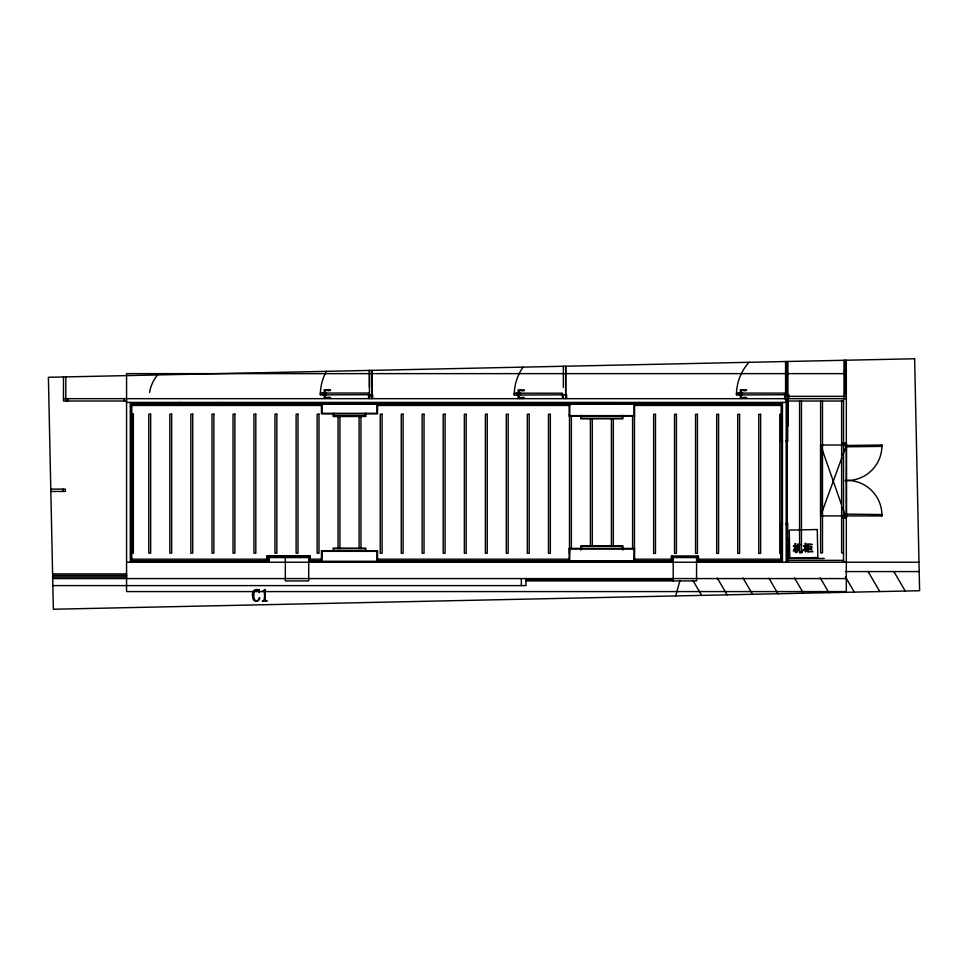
<?xml version="1.0" encoding="UTF-8"?>
<svg xmlns="http://www.w3.org/2000/svg" width="968" height="968" viewBox="0 0 968 968"><rect width="100%" height="100%" fill="white"/><g stroke="black" fill="none" stroke-linecap="round" stroke-linejoin="round"><path stroke-width="1.45" d="M321.461 561.029L321.473 550.744L377.544 550.78L377.544 561.065M322.017 561.029L322.029 551.312L376.988 551.337L376.976 561.065M333.149 551.058L333.149 548.13L365.868 548.154L365.868 551.094M333.706 551.457L333.718 548.687L365.299 548.711L365.299 551.494M369.437 398.622L369.437 396.287L371.772 396.287M369.437 387.26L369.437 370.417L369.437 397.461L368.505 397.461L368.505 393.032L320.372 393.032L320.372 394.884L372.704 394.654L372.704 397.461L371.772 397.461L371.772 370.369L371.821 398.671M563.352 387.43L563.364 366.267M565.687 398.671L565.699 366.219L565.687 397.63L566.631 397.63L566.631 394.823L514.286 395.065L514.286 393.202L562.42 393.202L562.42 397.63L563.352 397.63L563.352 396.456M569.704 561.029L569.716 548.977L634.016 549.001L634.004 561.065M580.836 549.993L580.836 545.783L622.896 545.819L622.896 550.03M581.393 549.364L581.393 546.351L622.339 546.375L622.327 549.388M782.446 402.41L782.446 562.239M786.185 400.147L786.185 562.239M787.904 396.348L787.904 426.21M820.634 445.014L820.61 515.908L881.921 515.92L881.921 514.565L846.492 514.129L846.492 515.92L846.492 445.014L822.074 445.014M844.35 515.896L842.898 515.412L842.898 517.856L846.468 517.856L846.468 515.896M802.061 550.49L802.278 550.175A5.747 5.747 0 0 0 802.351 551.107L802.327 552.147A2.142 2.142 0 0 1 801.794 552.22L800.96 552.244M675.737 595.937L679.935 580.485M797.136 548.82L796.833 547.852A6.812 6.812 0 0 0 795.938 547.489L795.575 546.267L797.257 546.23L795.575 546.025L795.805 543.774L794.922 543.435L795.018 546.037L793.337 546.073L794.982 546.279A14.508 14.508 0 0 1 793.324 550.986L793.361 551.082A8.809 8.809 0 0 0 795.055 548.082L795.067 548.469M822.171 511.661L841.833 457.779M842.874 454.948L846.492 445.014M253.568 591.17L254.039 590.613A3.63 3.63 0 0 1 256.254 589.524L256.738 589.5A3.4 3.4 0 0 1 257.669 589.645A1.379 1.379 0 0 0 259.303 589.657M811.632 549.413L808.147 549.207L808.195 551.603L812.152 550.998L812.926 551.748L807.312 551.748L807.433 544.004L812.333 544.5L808.05 544.597L808.086 546.484L811.898 546.557L811.62 549.122M800.064 544.452L797.62 544.101L797.656 549.534A5.469 5.469 0 0 1 796.047 552.68L796.676 552.365A4.949 4.949 0 0 0 798.128 549.933L798.237 544.73L800.112 544.681M801.71 551.748L801.093 551.748M788.012 558.5L824.24 558.463M843.987 371.301L846.322 371.301M846.322 373.636L126.566 373.636L126.566 591.581L846.322 591.581L846.322 360.229M520.227 392.923L516.948 393.202M520.227 395.343L516.948 395.065M785.568 396.348L846.322 396.348M785.568 397.521L784.637 397.521L784.637 393.093L736.491 393.093L736.491 394.944L788.835 394.714L788.835 397.521L787.904 397.521L787.904 361.475M63.477 398.671L846.322 398.683M126.566 401.006L63.477 401.006L63.477 376.951M786.185 401.018L843.515 401.018M126.566 402.41L786.185 402.41L786.185 398.683M697.855 556.068L697.855 561.295L781.515 561.295L781.515 403.341L131.225 403.341L131.225 561.295L267.507 561.295L267.507 555.789M131.225 403.571L377.544 403.583L377.544 413.856L321.473 413.893L321.461 403.608M377.726 403.571L569.789 403.571L569.716 415.659L634.016 415.635L634.004 403.583M634.814 403.571L781.515 403.571M131.225 403.898L780.946 403.898M131.225 405.447L321.775 405.447M377.726 405.447L569.789 405.447M634.814 405.447L781.515 405.447M782.446 440.73L781.515 440.73M786.185 440.73L787.686 440.73M782.446 441.287L780.946 441.287L781.515 403.341M786.185 441.287L787.686 441.287L787.686 400.183M881.921 445.014L842.898 445.534L842.898 443.078L846.468 443.078L846.492 446.805L881.921 446.369L881.921 445.014A34.824 34.824 0 0 1 845.149 480.467A34.824 34.824 0 0 1 881.921 515.92M50.784 489.106L65.388 489.106L65.388 491.441L50.844 491.441M782.446 523.349L780.946 523.349L780.946 561.295M786.185 523.349L787.686 523.349L787.686 562.239M780.946 523.906L782.446 523.906M786.185 523.906L787.686 523.906M782.446 524.85L781.89 523.906M786.185 524.85L786.742 523.906M843.515 552.885L841.64 552.885L841.64 401.018M266.95 556.358L310.232 556.358M671.369 556.624L698.424 556.624M308.695 557.556L268.85 557.556L268.85 562.239L268.85 557.29L308.731 557.29L308.695 580.921L285.33 580.921L285.33 557.556M131.225 559.189L265.583 559.189L265.583 561.065M321.182 559.189L310.607 559.189L310.607 561.065M377.121 559.189L569.124 559.189M634.125 559.189L671.925 559.189M697.855 559.189L781.515 559.189M787.904 560.363L843.515 560.363M131.781 560.738L266.95 560.738M309.663 560.738L322.32 560.738M376.709 560.738L570.128 560.738M635.093 560.738L671.369 560.738M697.855 560.738L780.946 560.738M126.566 562.239L918.995 562.239M845.487 571.58L919.189 571.58M52.599 573.915L126.687 573.915M52.635 575.476L126.723 575.476M52.671 577.037L126.748 577.037M52.695 578.586L846.322 578.586M525.999 579.529L672.639 579.529M525.999 580.921L696.573 580.921L696.573 557.556M52.853 585.604L525.999 585.604L525.999 578.586M265.014 589.439L265.28 599.591M262.945 600.656C259.799 601.285 269.903 601.225 266.551 600.656A1.27 1.27 0 0 1 265.099 599.615M784.165 398.671L787.904 398.683L785.568 398.671L785.568 361.524M846.322 562.251L843.515 562.239L843.515 398.683M256.169 600.571L256 600.535A2.178 2.178 0 0 1 254.717 599.797L254.342 599.18M259.412 597.788L259.811 597.982A4.767 4.767 0 0 1 258.589 600.305A2.977 2.977 0 0 1 256.472 601.213L256.012 601.164A3.63 3.63 0 0 1 253.628 599.966A3.751 3.751 0 0 1 253.241 599.41L252.406 595.38A7.405 7.405 0 0 1 253.495 591.133M796.894 548.904L796.7 548.65A4.477 4.477 0 0 0 795.599 547.561C796.289 551.494 794.885 554.93 795.079 549.207M806.743 548.88L806.61 548.65A4.162 4.162 0 0 0 805.775 547.331C806.465 551.191 805.073 554.64 805.255 549.013M893.887 571.58L905.237 591.037M868.115 571.58L879.779 591.581M845.342 576.71L854.333 592.126M820.198 577.787L828.886 592.67M794.534 577.944L803.44 593.215M768.858 578.102L777.982 593.759M742.964 577.884L752.535 594.291M717.288 578.041L727.089 594.836M692.87 580.352L701.643 595.38M822.122 449.261L841.446 504.558M842.438 507.389L845.415 515.896M807.167 548.299L805.751 546.085L807.397 546.049L805.751 545.843L806.017 543.677L805.086 543.217L805.182 545.855L803.5 545.891L805.158 546.097A12.245 12.245 0 0 1 803.525 550.502L803.609 550.623A8.772 8.772 0 0 0 805.231 547.985L805.243 548.336M259.206 589.5L259.412 592.573A4.913 4.913 0 0 0 258.371 590.613A2.432 2.432 0 0 0 256.605 589.984L256.435 589.984A2.13 2.13 0 0 0 255.104 590.577L254.439 591.509A8.748 8.748 0 0 0 253.713 595.03M622.896 416.022L622.896 418.817L580.836 418.854L580.836 416.046M622.327 415.248L622.339 418.261L581.393 418.285L581.393 415.272M376.976 403.583L376.988 413.3L322.029 413.324L322.017 403.608M365.868 413.542L365.868 416.482L333.149 416.518L333.149 413.578M365.299 413.142L365.299 415.925L333.718 415.95L333.706 413.179M845.149 360.253L845.149 394.012M843.987 360.277L843.987 398.683M822.485 401.018L822.485 552.885L820.61 552.885L820.61 401.018M801.456 401.018L801.456 552.885L799.58 552.885L799.58 401.018M787.904 538.377L787.904 562.239M787.117 400.183L787.117 562.239M786.73 361.5L786.73 396.348M786.742 441.287L786.742 523.349M781.89 441.287L781.89 523.349M742.432 393.093L739.153 393.093M742.432 394.944L739.153 394.944M742.057 392.802L739.528 392.802M742.057 395.222L739.528 395.222M741.258 392.572L741.258 390.709A3.594 3.594 0 0 1 744.138 390.745A9.837 9.837 0 0 0 746.546 390.431L746.546 389.765L740.326 389.765L740.326 392.572M741.258 395.464L741.258 397.328A3.594 3.594 0 0 0 744.138 397.316A9.837 9.837 0 0 1 746.546 397.606L746.546 398.259L740.326 398.259L740.326 395.464M698.424 560.738L698.424 556.068L671.369 556.068L671.369 561.295M696.924 562.239L696.924 557.556L672.857 557.556L672.857 562.239M673.208 557.556L673.208 580.921M671.925 556.068L671.925 561.295L309.663 561.295L309.663 555.789M634.451 415.829L634.451 548.808M632.588 415.829L632.588 548.808M613.313 418.841L613.313 545.783M611.437 418.841L611.437 545.783M592.283 418.829L592.283 545.77M590.407 418.829L590.407 545.77M571.362 415.804L571.362 548.783M569.499 414.292L569.499 553.321M521.328 578.586L521.328 585.604M519.84 392.923L517.323 392.923M519.84 395.343L517.323 395.343M519.054 392.693L519.054 390.818A3.594 3.594 0 0 1 521.921 390.854A9.837 9.837 0 0 0 524.329 390.54L524.329 389.886L518.11 389.886L518.11 392.693M519.054 395.573L519.054 397.437A3.594 3.594 0 0 0 521.921 397.424A9.837 9.837 0 0 1 524.329 397.727L524.329 398.38L518.11 398.38L518.11 395.573M360.955 415.708L360.955 548.699M359.08 415.708L359.08 548.699M339.925 415.708L339.925 548.687M338.05 415.708L338.05 548.687M326.301 393.032L323.022 393.032M326.301 394.884L323.022 394.884M325.926 392.754L323.397 392.754M325.926 395.174L323.397 395.174M325.127 392.512L325.127 390.649A3.594 3.594 0 0 1 328.007 390.685A9.837 9.837 0 0 0 330.415 390.37L330.415 389.717L324.195 389.717L324.195 392.512M325.127 395.404L325.127 397.267A3.594 3.594 0 0 0 328.007 397.255A9.837 9.837 0 0 1 330.415 397.558L330.415 398.211L324.195 398.211L324.195 395.404M310.232 560.738L310.232 555.789L266.95 555.789L266.95 561.295M264.216 599.591C264.845 595.417 264.736 589.923 262.945 590.504A2.335 2.335 0 0 0 265.147 589.536M221.418 402.41L221.418 403.898M179.358 402.41L179.358 403.898M131.781 403.898L131.781 561.295M130.293 402.41L130.293 562.239M124.231 398.671L124.231 401.006M68.147 398.671L68.147 401.006M65.812 376.903L65.812 401.006M63.053 489.106L63.053 491.441M801.952 550.611A2.795 2.795 0 0 1 801.903 551.796M264.445 599.628A1.319 1.319 0 0 1 262.945 600.692M259.291 597.776A3.303 3.303 0 0 1 256.181 600.862M254.245 599.216A10.176 10.176 0 0 1 253.773 595.042M149.568 392.427A37.389 37.389 0 0 1 157.53 374.943M736.491 394.714A48.134 48.134 0 0 1 749.038 362.298M514.286 394.823A48.134 48.134 0 0 1 523.047 367.126M320.372 394.654A48.134 48.134 0 0 1 326.397 371.337M569.148 548.408L569.148 561.029L634.572 561.065L634.585 548.445L569.148 548.408M914.639 358.765L48.4 377.278L53.361 609.235L919.6 590.722L914.639 358.765M817.258 529.52L789.235 530.113L789.827 558.149L817.863 557.544L817.258 529.52M810.978 546.654L808.086 546.714L808.135 548.965L811.027 548.904L810.978 546.654M634.572 403.571L569.148 403.608L569.148 416.228L634.585 416.192L634.572 403.571M133.366 414.159L131.491 414.159L131.491 553.139L133.366 553.139L133.366 414.159M150.657 414.159L148.782 414.159L148.782 553.139L150.657 553.139L150.657 414.159M171.687 414.159L169.811 414.159L169.811 553.151L171.687 553.151L171.687 414.159M192.717 414.159L190.841 414.159L190.841 553.164L192.717 553.164L192.717 414.159M213.855 414.159L211.992 414.159L211.992 553.176L213.855 553.176L213.855 414.159M234.885 414.159L233.022 414.159L233.022 553.176L234.885 553.176L234.885 414.159M255.806 414.159L253.931 414.159L253.931 553.188L255.806 553.188L255.806 414.159M276.836 414.171L274.96 414.171L274.96 553.2L276.836 553.2L276.836 414.171M297.975 414.171L296.111 414.171L296.111 553.2L297.975 553.2L297.975 414.171M319.004 414.183L317.141 414.183L317.141 553.212L319.004 553.212L319.004 414.183M382.094 414.207L380.23 414.207L380.23 553.236L382.094 553.236L382.094 414.207M403.124 414.219L401.26 414.219L401.26 553.248L403.124 553.248L403.124 414.219M424.044 414.231L422.169 414.231L422.169 553.26L424.044 553.26L424.044 414.231M445.074 414.231L443.199 414.231L443.199 553.26L445.074 553.273L445.074 414.231M466.213 414.244L464.35 414.244L464.35 553.273L466.213 553.273L466.213 414.244M487.243 414.256L485.379 414.256L485.379 553.285L487.243 553.285L487.243 414.256M508.164 414.268L506.288 414.268L506.288 553.297L508.164 553.297L508.164 414.268M529.193 414.268L527.318 414.268L527.318 553.297L529.193 553.297L529.193 414.268M550.332 414.28L548.469 414.28L548.469 553.309L550.332 553.309L550.332 414.28M655.481 414.328L653.618 414.328L653.618 553.357L655.481 553.357L655.481 414.328M676.402 414.328L674.527 414.328L674.527 553.357L676.402 553.357L676.402 414.328M697.432 414.34L695.556 414.34L695.556 553.369L697.432 553.369L697.432 414.34M718.571 414.352L716.695 414.352L716.695 553.381L718.571 553.381L718.571 414.352M739.6 414.364L737.725 414.364L737.725 553.394L739.6 553.394L739.6 414.364M760.63 414.352L758.755 414.352L758.755 553.381L760.63 553.381L760.63 414.352M781.66 414.352L779.784 414.352L779.784 553.381L781.66 553.381L781.66 414.352"/></g></svg>
